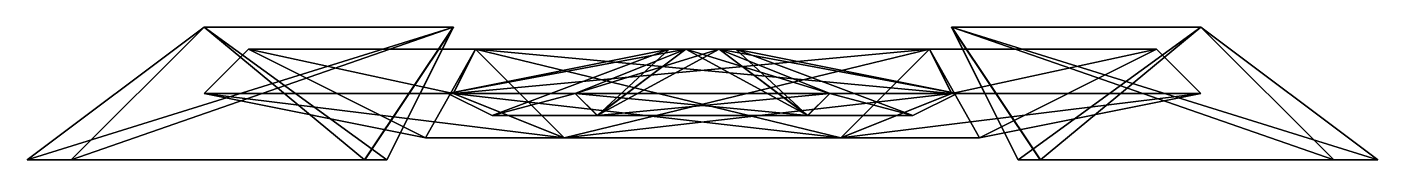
# Model space of a CAD drawing. Header units: metres. Extents: x -1.91 to 1.91, y -0.19 to 0.19.
import ezdxf

# ---------------------------------------------------------------- set-up
doc = ezdxf.new("R2010")
doc.units = ezdxf.units.M

msp = doc.modelspace()

# ---------------------------------------------------------------- linework, layer by layer
at = {"layer": 'ufo3'}
for points in [[(-0.703125, 0.1875, 1.217848), (-1.90625, -0.1875, 0.000376), (-0.953125, -0.1875, 1.650861)], [(-0.703125, 0.1875, 1.217848), (-1.40625, 0.1875, 0.000277), (-1.90625, -0.1875, 0.000376)], [(-1.40625, 0.1875, 0.000277), (-0.953777, -0.1875, -1.650485), (-1.90625, -0.1875, 0.000376)], [(-0.890625, -0.1875, 1.542608), (-1.78125, -0.1875, 0.000352), (-1.40625, 0.1875, 0.000277)], [(-1.78125, -0.1875, 0.000352), (-0.703606, 0.1875, -1.217571), (-1.40625, 0.1875, 0.000277)], [(-1.78125, -0.1875, 0.000352), (-0.891234, -0.1875, -1.542256), (-0.703606, 0.1875, -1.217571)], [(-0.890625, -0.1875, 1.542608), (-1.40625, 0.1875, 0.000277), (-0.703125, 0.1875, 1.217848)], [(-1.40625, 0.1875, 0.000277), (-0.703606, 0.1875, -1.217571), (-0.953777, -0.1875, -1.650485)], [(-0.891234, -0.1875, -1.542256), (-0.953777, -0.1875, -1.650485), (-0.703606, 0.1875, -1.217571)], [(-0.703125, 0.1875, 1.217848), (-0.953125, -0.1875, 1.650861), (-0.890625, -0.1875, 1.542608)], [(0.703125, 0.1875, -1.217848), (0.953125, -0.1875, -1.650861), (0.890625, -0.1875, -1.542608)], [(0.703125, 0.1875, -1.217848), (1.90625, -0.1875, -0.000377), (0.953125, -0.1875, -1.650861)], [(0.703125, 0.1875, -1.217848), (1.40625, 0.1875, -0.000278), (1.90625, -0.1875, -0.000377)], [(0.890625, -0.1875, -1.542608), (1.40625, 0.1875, -0.000278), (0.703125, 0.1875, -1.217848)], [(0.891235, -0.1875, 1.542255), (0.953778, -0.1875, 1.650484), (0.703606, 0.1875, 1.21757)], [(1.40625, 0.1875, -0.000278), (0.703606, 0.1875, 1.21757), (0.953777, -0.1875, 1.650484)], [(1.78125, -0.1875, -0.000352), (0.703606, 0.1875, 1.21757), (1.40625, 0.1875, -0.000278)], [(1.78125, -0.1875, -0.000352), (0.891235, -0.1875, 1.542255), (0.703606, 0.1875, 1.21757)], [(0.890625, -0.1875, -1.542608), (1.78125, -0.1875, -0.000352), (1.40625, 0.1875, -0.000278)], [(1.40625, 0.1875, -0.000278), (0.953777, -0.1875, 1.650484), (1.90625, -0.1875, -0.000377)], [(-1.28125, 0.125), (-1.40625, 0), (-0.78125, -0.125)], [(-1.28125, 0.125), (-0.703365, 0, -1.21771), (-1.40625, 0)], [(-0.78125, -0.125), (-0.640844, 0.125, -1.109469), (-1.28125, 0.125)], [(-1.28125, 0.125), (-0.640844, 0.125, -1.109469), (-0.703365, 0, -1.21771)], [(-0.78125, -0.125), (-0.390758, -0.125, -0.676505), (-0.640844, 0.125, -1.109469)], [(-0.593749, -0.0625, 0.000234), (-0.71875, 0, 0.000284), (-0.09375, 0.125, 0.000037)], [(-0.046859, 0.125, 0.081199), (-0.71875, 0, 0.000284), (-0.359252, 0, 0.622526)], [(-0.046859, 0.125, 0.081199), (-0.09375, 0.125, 0.000037), (-0.71875, 0, 0.000284)], [(-0.640844, 0.125, -1.109469), (0.702644, 0, -1.218126), (-0.703365, 0, -1.21771)], [(-0.390357, -0.125, 0.676736), (-0.702643, 0, 1.218126), (-0.640186, 0.125, 1.109848)], [(0.640844, 0.125, 1.109468), (-0.702643, 0, 1.218125), (0.703366, 0, 1.217709)], [(0.640844, 0.125, 1.109468), (-0.640186, 0.125, 1.109848), (-0.702643, 0, 1.218125)], [(-0.390758, -0.125, -0.676505), (0.640187, 0.125, -1.109848), (-0.640844, 0.125, -1.109469)], [(-0.640844, 0.125, -1.109469), (0.640187, 0.125, -1.109848), (0.702644, 0, -1.218126)], [(0.390759, -0.125, 0.676505), (-0.640186, 0.125, 1.109848), (0.640844, 0.125, 1.109468)], [(0.390759, -0.125, 0.676505), (-0.390357, -0.125, 0.676736), (-0.640186, 0.125, 1.109848)], [(-0.296773, -0.0625, 0.514261), (-0.593749, -0.0625, 0.000234), (-0.09375, 0.125, 0.000037)], [(-0.390758, -0.125, -0.676505), (0.390358, -0.125, -0.676737), (0.640187, 0.125, -1.109848)], [(-0.046875, 0.125, -0.08119), (-0.359375, 0, -0.622456), (-0.296875, -0.0625, -0.514203)], [(-0.046875, 0.125, -0.08119), (0.359252, 0, -0.622527), (-0.359375, 0, -0.622456)], [(0.046875, 0.125, 0.08119), (-0.359252, 0, 0.622526), (0.359375, 0, 0.622455)], [(0.046875, 0.125, 0.08119), (-0.046859, 0.125, 0.081199), (-0.359252, 0, 0.622526)], [(-0.296875, -0.0625, -0.514203), (0.046859, 0.125, -0.0812), (-0.046875, 0.125, -0.08119)], [(-0.296875, -0.0625, -0.514203), (0.296774, -0.0625, -0.514262), (0.046859, 0.125, -0.0812)], [(0.296875, -0.0625, 0.514202), (-0.296773, -0.0625, 0.514261), (-0.046859, 0.125, 0.081199)], [(-0.296773, -0.0625, 0.514261), (-0.09375, 0.125, 0.000037), (-0.046859, 0.125, 0.081199)], [(-0.046875, 0.125, -0.08119), (0.046859, 0.125, -0.0812), (0.359252, 0, -0.622527)], [(0.296875, -0.0625, 0.514202), (-0.046859, 0.125, 0.081199), (0.046875, 0.125, 0.08119)], [(0.296774, -0.0625, -0.514262), (0.09375, 0.125, -0.000037), (0.046859, 0.125, -0.0812)], [(0.046859, 0.125, -0.0812), (0.71875, 0, -0.000284), (0.359252, 0, -0.622527)], [(0.046859, 0.125, -0.0812), (0.09375, 0.125, -0.000037), (0.71875, 0, -0.000284)], [(0.046875, 0.125, 0.08119), (0.359375, 0, 0.622455), (0.296875, -0.0625, 0.514202)], [(0.59375, -0.0625, -0.000235), (0.71875, 0, -0.000284), (0.09375, 0.125, -0.000037)], [(0.296774, -0.0625, -0.514262), (0.59375, -0.0625, -0.000235), (0.09375, 0.125, -0.000037)], [(0.390358, -0.125, -0.676737), (0.702644, 0, -1.218126), (0.640187, 0.125, -1.109848)], [(0.78125, -0.125), (0.390759, -0.125, 0.676505), (0.640844, 0.125, 1.109468)], [(1.28125, 0.125), (0.640844, 0.125, 1.109468), (0.703366, 0, 1.217709)], [(0.78125, -0.125), (0.640844, 0.125, 1.109468), (1.28125, 0.125)], [(1.28125, 0.125), (0.703366, 0, 1.217709), (1.40625, 0)], [(1.28125, 0.125), (1.40625, 0), (0.78125, -0.125)], [(-1.40625, 0), (-0.390758, -0.125, -0.676505), (-0.78125, -0.125)], [(-1.40625, 0), (-0.703365, 0, -1.21771), (-0.390758, -0.125, -0.676505)], [(-0.359252, 0, 0.622526), (-0.71875, 0, 0.000284), (-0.593749, -0.0625, 0.000234)], [(-0.703365, 0, -1.21771), (0.390358, -0.125, -0.676737), (-0.390758, -0.125, -0.676505)], [(-0.703365, 0, -1.21771), (0.702644, 0, -1.218126), (0.390358, -0.125, -0.676737)], [(0.703366, 0, 1.217709), (-0.702643, 0, 1.218125), (-0.390357, -0.125, 0.676736)], [(-0.359252, 0, 0.622526), (-0.593749, -0.0625, 0.000234), (-0.296773, -0.0625, 0.514261)], [(0.703366, 0, 1.217709), (-0.390357, -0.125, 0.676736), (0.390759, -0.125, 0.676505)], [(-0.359375, 0, -0.622456), (0.296774, -0.0625, -0.514262), (-0.296875, -0.0625, -0.514203)], [(-0.359375, 0, -0.622456), (0.359252, 0, -0.622527), (0.296774, -0.0625, -0.514262)], [(0.359375, 0, 0.622455), (-0.359252, 0, 0.622526), (-0.296773, -0.0625, 0.514261)], [(0.359375, 0, 0.622455), (-0.296773, -0.0625, 0.514261), (0.296875, -0.0625, 0.514202)], [(0.359252, 0, -0.622527), (0.59375, -0.0625, -0.000235), (0.296774, -0.0625, -0.514262)], [(0.359252, 0, -0.622527), (0.71875, 0, -0.000284), (0.59375, -0.0625, -0.000235)], [(1.40625, 0), (0.390759, -0.125, 0.676505), (0.78125, -0.125)], [(1.40625, 0), (0.703366, 0, 1.217709), (0.390759, -0.125, 0.676505)], [(-0.953125, -0.1875, 1.650861), (-1.90625, -0.1875, 0.000376), (-1.78125, -0.1875, 0.000352)], [(-1.90625, -0.1875, 0.000376), (-0.891234, -0.1875, -1.542256), (-1.78125, -0.1875, 0.000352)], [(-1.90625, -0.1875, 0.000376), (-0.953777, -0.1875, -1.650485), (-0.891234, -0.1875, -1.542256)], [(-0.953125, -0.1875, 1.650861), (-1.78125, -0.1875, 0.000352), (-0.890625, -0.1875, 1.542608)], [(0.953125, -0.1875, -1.650861), (1.78125, -0.1875, -0.000352), (0.890625, -0.1875, -1.542608)], [(1.90625, -0.1875, -0.000377), (0.891235, -0.1875, 1.542255), (1.78125, -0.1875, -0.000352)], [(1.90625, -0.1875, -0.000377), (0.953777, -0.1875, 1.650484), (0.891235, -0.1875, 1.542255)], [(0.953125, -0.1875, -1.650861), (1.90625, -0.1875, -0.000377), (1.78125, -0.1875, -0.000352)]]:
    msp.add_3dface(points, dxfattribs=at)

doc.saveas('drawing.dxf')
